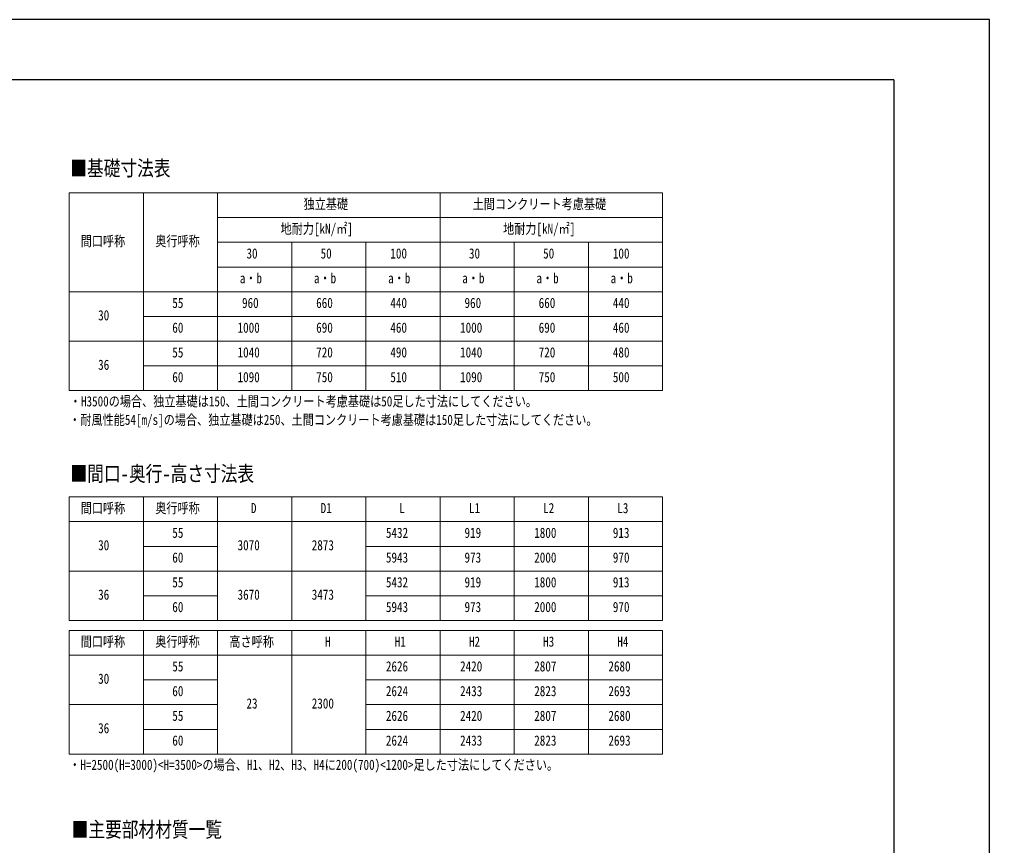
# Model space of a CAD drawing. Units: millimetres, scale not verified. Extents: x -10512 to 10512, y -7425 to 7425.
# Drawn here: x 2664 to 10512, y 744 to 7425 of the extents above; entities that cross this region are included whole.
import ezdxf
from ezdxf.enums import TextEntityAlignment as Align

# ---------------------------------------------------------------- set-up
doc = ezdxf.new("R2010")
doc.units = ezdxf.units.MM
doc.header["$LTSCALE"] = 30
doc.layers.add('0-1_TABLE1', color=7, linetype='Continuous', lineweight=18)
doc.layers.add('0-2_USER1', color=3, linetype='Continuous')
doc.layers.add('0-7_YKK_ZWAK', color=7, linetype='Continuous')
doc.styles.add('ＭＳ ゴシック', font='')
doc.styles.get('ＭＳ ゴシック').set_extended_font_data('MS Gothic')

msp = doc.modelspace()

# ---------------------------------------------------------------- linework, layer by layer
at = {"layer": '0-1_TABLE1'}
for p, q in [((3066.55, 6022.61), (7866.55, 6022.61)), ((3066.55, 6022.61), (3066.55, 4422.61)), ((3666.55, 6022.61), (3666.55, 4422.61)), ((4266.55, 6022.61), (4266.55, 4422.61)), ((6066.55, 6022.61), (6066.55, 4422.61)), ((4266.55, 5822.61), (7866.55, 5822.61)), ((4266.55, 5622.61), (7866.55, 5622.61)), ((4866.55, 5622.61), (4866.55, 4422.61)), ((5466.55, 5622.61), (5466.55, 4422.61)), ((6666.55, 5622.61), (6666.55, 4422.61)), ((7266.55, 5622.61), (7266.55, 4422.61)), ((4266.55, 5422.61), (7866.55, 5422.61)), ((3066.55, 5222.61), (7866.55, 5222.61)), ((3666.55, 5022.61), (7866.55, 5022.61)), ((3066.55, 4822.61), (7866.55, 4822.61)), ((3666.55, 4622.61), (7866.55, 4622.61)), ((3066.55, 3563.5), (7866.55, 3563.5)), ((3066.55, 3563.5), (3066.55, 2563.5)), ((3666.55, 3563.5), (3666.55, 2563.5)), ((4266.55, 3563.5), (4266.55, 2563.5)), ((4866.55, 3563.5), (4866.55, 2563.5)), ((5466.55, 3563.5), (5466.55, 2563.5)), ((6066.55, 3563.5), (6066.55, 2563.5)), ((6666.55, 3563.5), (6666.55, 2563.5)), ((7266.55, 3563.5), (7266.55, 2563.5)), ((7866.55, 3563.5), (7866.55, 2563.5)), ((3066.55, 3363.5), (7866.55, 3363.5)), ((3666.55, 3163.5), (4266.55, 3163.5)), ((5466.55, 3163.5), (7866.55, 3163.5)), ((3066.55, 2963.5), (7866.55, 2963.5)), ((3666.55, 2763.5), (4266.55, 2763.5)), ((5466.55, 2763.5), (7866.55, 2763.5)), ((3066.55, 2563.5), (7866.55, 2563.5)), ((3066.55, 2483.5), (7866.55, 2483.5)), ((3066.55, 2483.5), (3066.55, 1483.5)), ((3666.55, 2483.5), (3666.55, 1483.5)), ((4266.55, 2483.5), (4266.55, 1483.5)), ((4866.55, 2483.5), (4866.55, 1483.5)), ((5466.55, 2483.5), (5466.55, 1483.5)), ((6066.55, 2483.5), (6066.55, 1483.5)), ((6666.55, 2483.5), (6666.55, 1483.5)), ((7266.55, 2483.5), (7266.55, 1483.5)), ((7866.55, 2483.5), (7866.55, 1483.5)), ((3066.55, 2283.5), (7866.55, 2283.5)), ((3666.55, 2083.5), (4266.55, 2083.5)), ((5466.55, 2083.5), (7866.55, 2083.5)), ((3066.55, 1883.5), (4266.55, 1883.5)), ((5466.55, 1883.5), (7866.55, 1883.5)), ((3666.55, 1683.5), (4266.55, 1683.5)), ((5466.55, 1683.5), (7866.55, 1683.5)), ((3066.55, 1483.5), (7866.55, 1483.5))]:
    msp.add_line(p, q, dxfattribs=at)
for points in [[(7866.55, 6022.61), (7866.55, 5622.61), (7866.55, 4422.61)], [(3066.55, 4422.61), (3666.55, 4422.61), (7866.55, 4422.61)]]:
    msp.add_lwpolyline(points, dxfattribs=at)
at = {"layer": '0-7_YKK_ZWAK'}
for q in [(-9762.45, 6937.5), (9737.55, -6312.5)]:
    msp.add_line((9737.55, 6937.5), q, dxfattribs=at)
msp.add_lwpolyline([(-10512.5, -7425), (10512.5, -7425), (10512.5, 7425), (-10512.5, 7425)], close=True, dxfattribs=at)

# ---------------------------------------------------------------- texts
at = {"layer": '0-1_TABLE1', "style": 'ＭＳ ゴシック', "width": 0.8}
for s, p in [('独立基礎', (4962.55, 5866.36)), ('土間コンクリート考慮基礎', (6330.55, 5866.36)), ('地耐力[kN/㎡]', (4776.55, 5666.36)), ('地耐力[kN/㎡]', (6576.55, 5666.36)), ('間口呼称', (3159.55, 5566.36)), ('奥行呼称', (3762.55, 5566.36)), ('30', (4500.55, 5466.36)), ('50', (5100.55, 5466.36)), ('100', (5664.55, 5466.36)), ('30', (6300.55, 5466.36)), ('50', (6900.55, 5466.36)), ('100', (7464.55, 5466.36)), ('a・b', (4446.55, 5266.36)), ('a・b', (5046.55, 5266.36)), ('a・b', (5646.55, 5266.36)), ('a・b', (6246.55, 5266.36)), ('a・b', (6846.55, 5266.36)), ('a・b', (7446.55, 5266.36)), ('55', (3900.55, 5066.36)), ('960', (4464.55, 5066.36)), ('660', (5064.55, 5066.36)), ('440', (5664.55, 5066.36)), ('960', (6264.55, 5066.36)), ('660', (6864.55, 5066.36)), ('440', (7464.55, 5066.36)), ('30', (3300.55, 4966.36)), ('60', (3900.55, 4866.36)), ('1000', (4428.55, 4866.36)), ('690', (5064.55, 4866.36)), ('460', (5664.55, 4866.36)), ('1000', (6228.55, 4866.36)), ('690', (6864.55, 4866.36)), ('460', (7464.55, 4866.36)), ('55', (3900.55, 4666.36)), ('1040', (4428.55, 4666.36)), ('720', (5064.55, 4666.36)), ('490', (5664.55, 4666.36)), ('1040', (6228.55, 4666.36)), ('720', (6864.55, 4666.36)), ('480', (7464.55, 4666.36)), ('36', (3300.55, 4566.36)), ('60', (3900.55, 4466.36)), ('1090', (4428.55, 4466.36)), ('750', (5064.55, 4466.36)), ('510', (5664.55, 4466.36)), ('1090', (6228.55, 4466.36)), ('750', (6864.55, 4466.36)), ('500', (7464.55, 4466.36)), ('間口呼称', (3159.55, 3407.25)), ('奥行呼称', (3762.55, 3407.25)), ('D', (4536.55, 3407.25)), ('D1', (5100.55, 3407.25)), ('L', (5736.55, 3407.25)), ('L1', (6300.55, 3407.25)), ('L2', (6900.55, 3407.25)), ('L3', (7500.55, 3407.25)), ('55', (3900.55, 3207.25)), ('5432', (5628.55, 3207.25)), ('919', (6264.55, 3207.25)), ('1800', (6828.55, 3207.25)), ('913', (7464.55, 3207.25)), ('30', (3300.55, 3107.25)), ('3070', (4428.55, 3107.25)), ('2873', (5028.55, 3107.25)), ('60', (3900.55, 3007.25)), ('5943', (5628.55, 3007.25)), ('973', (6264.55, 3007.25)), ('2000', (6828.55, 3007.25)), ('970', (7464.55, 3007.25)), ('55', (3900.55, 2807.25)), ('5432', (5628.55, 2807.25)), ('919', (6264.55, 2807.25)), ('1800', (6828.55, 2807.25)), ('913', (7464.55, 2807.25)), ('36', (3300.55, 2707.25)), ('3670', (4428.55, 2707.25)), ('3473', (5028.55, 2707.25)), ('60', (3900.55, 2607.25)), ('5943', (5628.55, 2607.25)), ('973', (6264.55, 2607.25)), ('2000', (6828.55, 2607.25)), ('970', (7464.55, 2607.25)), ('間口呼称', (3159.55, 2327.25)), ('奥行呼称', (3762.55, 2327.25)), ('高さ呼称', (4362.55, 2327.25)), ('H', (5136.55, 2327.25)), ('H1', (5700.55, 2327.25)), ('H2', (6300.55, 2327.25)), ('H3', (6900.55, 2327.25)), ('H4', (7500.55, 2327.25)), ('55', (3900.55, 2127.25)), ('2626', (5628.55, 2127.25)), ('2420', (6228.55, 2127.25)), ('2807', (6828.55, 2127.25)), ('2680', (7428.55, 2127.25)), ('30', (3300.55, 2027.25)), ('60', (3900.55, 1927.25)), ('2624', (5628.55, 1927.25)), ('2433', (6228.55, 1927.25)), ('2823', (6828.55, 1927.25)), ('2693', (7428.55, 1927.25)), ('23', (4500.55, 1827.25)), ('2300', (5028.55, 1827.25)), ('55', (3900.55, 1727.25)), ('2626', (5628.55, 1727.25)), ('2420', (6228.55, 1727.25)), ('2807', (6828.55, 1727.25)), ('2680', (7428.55, 1727.25)), ('36', (3300.55, 1627.25)), ('60', (3900.55, 1527.25)), ('2624', (5628.55, 1527.25)), ('2433', (6228.55, 1527.25)), ('2823', (6828.55, 1527.25)), ('2693', (7428.55, 1527.25))]:
    msp.add_text(s, height=82.48, dxfattribs=at).set_placement(p, align=Align.BOTTOM_LEFT)
at = {"layer": '0-2_USER1', "style": 'ＭＳ ゴシック', "width": 0.8}
for s, height, p in [('■基礎寸法表', 123.8, (3075.34, 6122.99)), ('・H3500の場合、独立基礎は150、土間コンクリート考慮基礎は50足した寸法にしてください。', 82.48, (3071.72, 4270.48)), ('・耐風性能54[m/s]の場合、独立基礎は250、土間コンクリート考慮基礎は150足した寸法にしてください。', 82.48, (3066.55, 4121.12)), ('■間口-奥行-高さ寸法表', 123.8, (3076.86, 3652.37)), ('・H=2500(H=3000)<H=3500>の場合、H1、H2、H3、H4に200(700)<1200>足した寸法にしてください。', 82.48, (3066.55, 1331.23)), ('■主要部材材質一覧', 123.8, (3086.7, 774.74))]:
    msp.add_text(s, height=height, dxfattribs=at).set_placement(p, align=Align.BOTTOM_LEFT)

doc.saveas('drawing.dxf')
